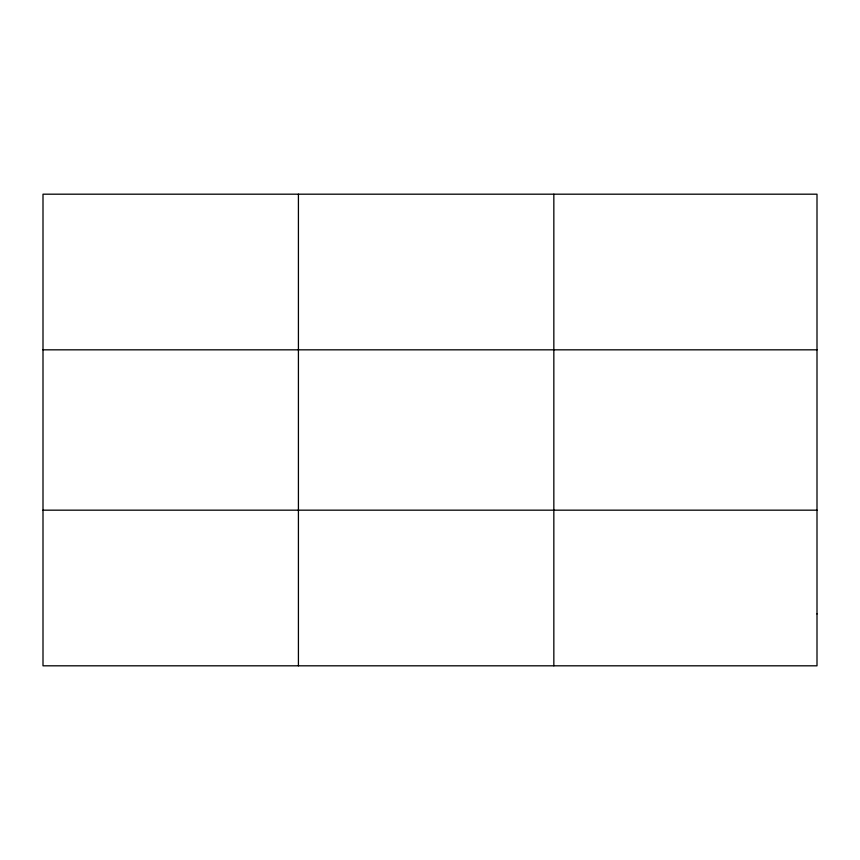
<?xml version="1.0" encoding="UTF-8"?>
<svg xmlns="http://www.w3.org/2000/svg" width="860" height="860" viewBox="0 0 860 860"><rect width="100%" height="100%" fill="white"/><g stroke="black" fill="none" stroke-linecap="round" stroke-linejoin="round"><path stroke-width="1.29" d="M298.42 665.812L298.42 194.188M553.84 665.812L553.84 194.188M43 349.827L817 349.827M43 510.173L817 510.173M817 613.933L817 665.812L43 665.812L43 194.188L817 194.188L817 613.933"/></g></svg>
